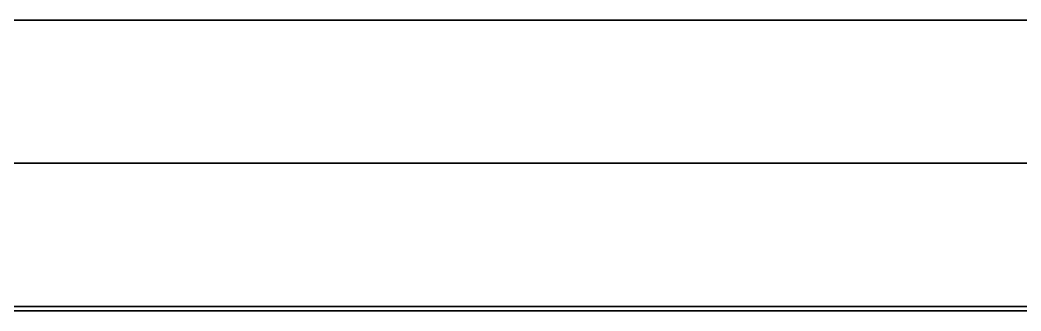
# Model space of a CAD drawing. Header units: inches. Extents: x 0 to 240, y -6 to 240.
# Drawn here: x 62.41 to 69.39, y -6.28 to -4.25 of the extents above; entities that cross this region are included whole.
import ezdxf

# ---------------------------------------------------------------- set-up
doc = ezdxf.new("R2010")
doc.units = ezdxf.units.IN
doc.header["$MEASUREMENT"] = 0
doc.layers.add('MODEL$frame-a', color=252, linetype='Continuous', true_color=0x696969)
doc.layers.add('MODEL$perf-pan', color=7, linetype='Continuous', true_color=0x646464)

msp = doc.modelspace()

# ---------------------------------------------------------------- linework, layer by layer
at = {"layer": 'MODEL$frame-a'}
for points in [[(0, -4.25, 288), (80, -4.25, 288)], [(80, -4.25, 144), (0, -4.25, 144)], [(0, -4.25, 576), (80, -4.25, 576)], [(80, -4.25, 432), (0, -4.25, 432)], [(0, -4.25, 432), (80, -4.25, 432)], [(80, -4.25, 288), (0, -4.25, 288)], [(2, -4.25, 146), (78, -4.25, 146)], [(78, -4.25, 286), (2, -4.25, 286)], [(2, -4.25, 434), (78, -4.25, 434)], [(78, -4.25, 574), (2, -4.25, 574)], [(2, -4.25, 290), (78, -4.25, 290)], [(78, -4.25, 430), (2, -4.25, 430)], [(0, -5.25, 288), (80, -5.25, 288)], [(80, -5.25, 144), (0, -5.25, 144)], [(0, -5.25, 576), (80, -5.25, 576)], [(80, -5.25, 432), (0, -5.25, 432)], [(0, -5.25, 432), (80, -5.25, 432)], [(80, -5.25, 288), (0, -5.25, 288)], [(2, -5.25, 146), (78, -5.25, 146)], [(78, -5.25, 286), (2, -5.25, 286)], [(2, -5.25, 434), (78, -5.25, 434)], [(78, -5.25, 574), (2, -5.25, 574)], [(2, -5.25, 290), (78, -5.25, 290)], [(78, -5.25, 430), (2, -5.25, 430)], [(0, -6.25, 288), (80, -6.25, 288)], [(80, -6.25, 144), (0, -6.25, 144)], [(0, -6.25, 576), (80, -6.25, 576)], [(80, -6.25, 432), (0, -6.25, 432)], [(0, -6.25, 432), (80, -6.25, 432)], [(80, -6.25, 288), (0, -6.25, 288)], [(2, -6.25, 146), (78, -6.25, 146)], [(78, -6.25, 286), (2, -6.25, 286)], [(2, -6.25, 434), (78, -6.25, 434)], [(78, -6.25, 574), (2, -6.25, 574)], [(2, -6.25, 290), (78, -6.25, 290)], [(78, -6.25, 430), (2, -6.25, 430)]]:
    msp.add_open_spline(points, degree=1, dxfattribs=at)
at = {"layer": 'MODEL$perf-pan'}
for p, q in [((0.5, -6.2812, 144.5), (79.5, -6.2812, 144.5)), ((79.5, -6.2812, 287.5), (0.5, -6.2812, 287.5)), ((0.5, -6.2812, 432.5), (79.5, -6.2812, 432.5)), ((79.5, -6.2812, 575.5), (0.5, -6.2812, 575.5)), ((0.5, -6.2812, 288.5), (79.5, -6.2812, 288.5)), ((79.5, -6.2812, 431.5), (0.5, -6.2812, 431.5)), ((62.0612, -6.2812, 360), (66.5178, -6.2812, 360)), ((62.079, -6.2812, 216), (66.447, -6.2812, 216)), ((62.1915, -6.2812, 504), (66.2072, -6.2812, 504)), ((68.9078, -6.2812, 360), (73.5251, -6.2812, 360)), ((68.9786, -6.2812, 216), (73.3956, -6.2812, 216)), ((69.2185, -6.2812, 504), (73.0351, -6.2812, 504))]:
    msp.add_line(p, q, dxfattribs=at)
for points in [[(62.5539, -6.2812, 181.0215), (60.7846, -6.2812, 182.043)], [(62.7148, -6.2812, 169.1144), (60.7846, -6.2812, 170.2288)], [(62.8764, -6.2812, 157.2077), (60.7846, -6.2812, 158.4154)], [(60.7846, -6.2812, 177.957), (62.5539, -6.2812, 178.9785)], [(60.7846, -6.2812, 165.7712), (62.7148, -6.2812, 166.8856)], [(60.7846, -6.2812, 153.5846), (62.8764, -6.2812, 154.7923)], [(62.49, -6.2812, 444.9846), (60.7846, -6.2812, 445.9692)], [(60.7846, -6.2812, 442.0308), (62.49, -6.2812, 443.0154)], [(62.654, -6.2812, 421.0793), (60.7846, -6.2812, 422.1586)], [(62.7003, -6.2812, 409.106), (60.7846, -6.2812, 410.212)], [(62.5345, -6.2812, 397.0103), (60.7846, -6.2812, 398.0206)], [(60.7846, -6.2812, 417.8414), (62.654, -6.2812, 418.9207)], [(60.7846, -6.2812, 405.788), (62.7003, -6.2812, 406.894)], [(60.7846, -6.2812, 393.9794), (62.5345, -6.2812, 394.9897)], [(62.0842, -6.2812, 148.7503), (64.2487, -6.2812, 147.5007)], [(64.2487, -6.2812, 152.4993), (62.0842, -6.2812, 151.2497)], [(62.2469, -6.2812, 160.8442), (64.2487, -6.2812, 159.6885)], [(64.2487, -6.2812, 164.3115), (62.2469, -6.2812, 163.1558)], [(62.2957, -6.2812, 412.8725), (64.2487, -6.2812, 411.7449)], [(64.2487, -6.2812, 416.2551), (62.2957, -6.2812, 415.1275)], [(62.409, -6.2812, 172.9379), (64.2487, -6.2812, 171.8757)], [(62.409, -6.2812, 175.0621), (62.409, -6.2812, 172.9379)], [(64.2487, -6.2812, 176.1243), (62.409, -6.2812, 175.0621)], [(62.4193, -6.2812, 436.9438), (64.2487, -6.2812, 435.8876)], [(62.4193, -6.2812, 439.0562), (62.4193, -6.2812, 436.9438)], [(64.2487, -6.2812, 440.1124), (62.4193, -6.2812, 439.0562)], [(62.4521, -6.2812, 400.9627), (64.2487, -6.2812, 399.9254)], [(62.4521, -6.2812, 403.0373), (62.4521, -6.2812, 400.9627)], [(64.2487, -6.2812, 404.0746), (62.4521, -6.2812, 403.0373)], [(62.49, -6.2812, 443.0154), (62.49, -6.2812, 444.9846)], [(62.4955, -6.2812, 424.9878), (64.2487, -6.2812, 423.9756)], [(62.4955, -6.2812, 427.0122), (62.4955, -6.2812, 424.9878)], [(64.2487, -6.2812, 428.0244), (62.4955, -6.2812, 427.0122)], [(62.5345, -6.2812, 394.9897), (62.5345, -6.2812, 397.0103)], [(62.5539, -6.2812, 178.9785), (62.5539, -6.2812, 181.0215)], [(62.5706, -6.2812, 185.0311), (64.2487, -6.2812, 184.0623)], [(62.5706, -6.2812, 186.9689), (62.5706, -6.2812, 185.0311)], [(64.2487, -6.2812, 187.9377), (62.5706, -6.2812, 186.9689)], [(62.6175, -6.2812, 389.0582), (64.2487, -6.2812, 388.1164)], [(62.6175, -6.2812, 390.9418), (62.6175, -6.2812, 389.0582)], [(64.2487, -6.2812, 391.8836), (62.6175, -6.2812, 390.9418)], [(62.654, -6.2812, 418.9207), (62.654, -6.2812, 421.0793)], [(62.6596, -6.2812, 497.0825), (64.2487, -6.2812, 496.1651)], [(62.6596, -6.2812, 498.9175), (62.6596, -6.2812, 497.0825)], [(64.2487, -6.2812, 499.8349), (62.6596, -6.2812, 498.9175)], [(62.7003, -6.2812, 406.894), (62.7003, -6.2812, 409.106)], [(62.7148, -6.2812, 166.8856), (62.7148, -6.2812, 169.1144)], [(62.7215, -6.2812, 449.1183), (64.2487, -6.2812, 448.2365)], [(62.7215, -6.2812, 450.8817), (62.7215, -6.2812, 449.1183)], [(64.2487, -6.2812, 451.7635), (62.7215, -6.2812, 450.8817)], [(62.7313, -6.2812, 197.1239), (64.2487, -6.2812, 196.2478)], [(62.7313, -6.2812, 198.8761), (62.7313, -6.2812, 197.1239)], [(64.2487, -6.2812, 199.7522), (62.7313, -6.2812, 198.8761)], [(62.7622, -6.2812, 545.1417), (64.2487, -6.2812, 544.2835)], [(62.7622, -6.2812, 546.8583), (62.7622, -6.2812, 545.1417)], [(64.2487, -6.2812, 547.7165), (62.7622, -6.2812, 546.8583)], [(62.7737, -6.2812, 557.1484), (64.2487, -6.2812, 556.2968)], [(62.7737, -6.2812, 558.8516), (62.7737, -6.2812, 557.1484)], [(64.2487, -6.2812, 559.7032), (62.7737, -6.2812, 558.8516)], [(62.7792, -6.2812, 377.1516), (64.2487, -6.2812, 376.3031)], [(62.7792, -6.2812, 378.8484), (62.7792, -6.2812, 377.1516)], [(64.2487, -6.2812, 379.6969), (62.7792, -6.2812, 378.8484)], [(62.819, -6.2812, 485.1745), (64.2487, -6.2812, 484.3491)], [(62.819, -6.2812, 486.8255), (62.819, -6.2812, 485.1745)], [(64.2487, -6.2812, 487.6509), (62.819, -6.2812, 486.8255)], [(62.8318, -6.2812, 293.1819), (64.2487, -6.2812, 292.3638)], [(62.8318, -6.2812, 294.8181), (62.8318, -6.2812, 293.1819)], [(64.2487, -6.2812, 295.6362), (62.8318, -6.2812, 294.8181)], [(62.8764, -6.2812, 154.7923), (62.8764, -6.2812, 157.2077)], [(62.8836, -6.2812, 281.2119), (64.2487, -6.2812, 280.4237)], [(62.8836, -6.2812, 282.7881), (62.8836, -6.2812, 281.2119)], [(64.2487, -6.2812, 283.5763), (62.8836, -6.2812, 282.7881)], [(62.8853, -6.2812, 305.2129), (64.2487, -6.2812, 304.4257)], [(62.8853, -6.2812, 306.7871), (62.8853, -6.2812, 305.2129)], [(64.2487, -6.2812, 307.5743), (62.8853, -6.2812, 306.7871)], [(62.8907, -6.2812, 209.2159), (64.2487, -6.2812, 208.4319)], [(62.8907, -6.2812, 210.7841), (62.8907, -6.2812, 209.2159)], [(64.2487, -6.2812, 211.5681), (62.8907, -6.2812, 210.7841)], [(62.8909, -6.2812, 269.216), (64.2487, -6.2812, 268.4321)], [(62.8909, -6.2812, 270.784), (62.8909, -6.2812, 269.216)], [(64.2487, -6.2812, 271.5679), (62.8909, -6.2812, 270.784)], [(62.9253, -6.2812, 509.2359), (64.2487, -6.2812, 508.4718)], [(62.9253, -6.2812, 510.7641), (62.9253, -6.2812, 509.2359)], [(64.2487, -6.2812, 511.5282), (62.9253, -6.2812, 510.7641)], [(62.9365, -6.2812, 365.2424), (64.2487, -6.2812, 364.4848)], [(62.9365, -6.2812, 366.7576), (62.9365, -6.2812, 365.2424)], [(64.2487, -6.2812, 367.5152), (62.9365, -6.2812, 366.7576)], [(62.9521, -6.2812, 257.2514), (64.2487, -6.2812, 256.5028)], [(62.9521, -6.2812, 258.7486), (62.9521, -6.2812, 257.2514)], [(64.2487, -6.2812, 259.4972), (62.9521, -6.2812, 258.7486)], [(62.9672, -6.2812, 317.2601), (64.2487, -6.2812, 316.5202)], [(62.9672, -6.2812, 318.7399), (62.9672, -6.2812, 317.2601)], [(64.2487, -6.2812, 319.4798), (62.9672, -6.2812, 318.7399)], [(62.993, -6.2812, 533.275), (64.2487, -6.2812, 532.55)], [(62.993, -6.2812, 534.725), (62.993, -6.2812, 533.275)], [(64.2487, -6.2812, 535.45), (62.993, -6.2812, 534.725)], [(62.9943, -6.2812, 569.2758), (64.2487, -6.2812, 568.5515)], [(62.9943, -6.2812, 570.7242), (62.9943, -6.2812, 569.2758)], [(64.2487, -6.2812, 571.4485), (62.9943, -6.2812, 570.7242)], [(63.0223, -6.2812, 461.2919), (64.2487, -6.2812, 460.5838)], [(63.0223, -6.2812, 462.7081), (63.0223, -6.2812, 461.2919)], [(64.2487, -6.2812, 463.4162), (63.0223, -6.2812, 462.7081)], [(63.0481, -6.2812, 221.3068), (64.2487, -6.2812, 220.6136)], [(63.0481, -6.2812, 222.6932), (63.0481, -6.2812, 221.3068)], [(64.2487, -6.2812, 223.3864), (63.0481, -6.2812, 222.6932)], [(63.0768, -6.2812, 329.3234), (64.2487, -6.2812, 328.6467)], [(63.0768, -6.2812, 330.6766), (63.0768, -6.2812, 329.3234)], [(64.2487, -6.2812, 331.3533), (63.0768, -6.2812, 330.6766)], [(63.0772, -6.2812, 245.3236), (64.2487, -6.2812, 244.6472)], [(63.0772, -6.2812, 246.6764), (63.0772, -6.2812, 245.3236)], [(64.2487, -6.2812, 247.3528), (63.0772, -6.2812, 246.6764)], [(63.0883, -6.2812, 353.33), (64.2487, -6.2812, 352.6601)], [(63.0883, -6.2812, 354.67), (63.0883, -6.2812, 353.33)], [(64.2487, -6.2812, 355.3399), (63.0883, -6.2812, 354.67)], [(63.1158, -6.2812, 473.3459), (64.2487, -6.2812, 472.6918)], [(63.1158, -6.2812, 474.6541), (63.1158, -6.2812, 473.3459)], [(64.2487, -6.2812, 475.3082), (63.1158, -6.2812, 474.6541)], [(63.1886, -6.2812, 521.3879), (64.2487, -6.2812, 520.7758)], [(63.1886, -6.2812, 522.6121), (63.1886, -6.2812, 521.3879)], [(64.2487, -6.2812, 523.2242), (63.1886, -6.2812, 522.6121)], [(63.202, -6.2812, 233.3957), (64.2487, -6.2812, 232.7914)], [(63.202, -6.2812, 234.6043), (63.202, -6.2812, 233.3957)], [(64.2487, -6.2812, 235.2086), (63.202, -6.2812, 234.6043)], [(63.2069, -6.2812, 341.3985), (64.2487, -6.2812, 340.797)], [(63.2069, -6.2812, 342.6015), (63.2069, -6.2812, 341.3985)], [(64.2487, -6.2812, 343.203), (63.2069, -6.2812, 342.6015)], [(65.6138, -6.2812, 282.7881), (64.2487, -6.2812, 283.5763)], [(65.6066, -6.2812, 270.784), (64.2487, -6.2812, 271.5679)], [(65.5453, -6.2812, 258.7486), (64.2487, -6.2812, 259.4972)], [(65.4203, -6.2812, 246.6764), (64.2487, -6.2812, 247.3528)], [(65.2954, -6.2812, 234.6043), (64.2487, -6.2812, 235.2086)], [(65.4493, -6.2812, 222.6932), (64.2487, -6.2812, 223.3864)], [(65.6068, -6.2812, 210.7841), (64.2487, -6.2812, 211.5681)], [(65.7662, -6.2812, 198.8761), (64.2487, -6.2812, 199.7522)], [(65.9268, -6.2812, 186.9689), (64.2487, -6.2812, 187.9377)], [(66.0884, -6.2812, 175.0621), (64.2487, -6.2812, 176.1243)], [(66.2506, -6.2812, 163.1558), (64.2487, -6.2812, 164.3115)], [(66.4132, -6.2812, 151.2497), (64.2487, -6.2812, 152.4993)], [(64.2487, -6.2812, 280.4237), (65.6138, -6.2812, 281.2119)], [(64.2487, -6.2812, 268.4321), (65.6066, -6.2812, 269.216)], [(64.2487, -6.2812, 256.5028), (65.5453, -6.2812, 257.2514)], [(64.2487, -6.2812, 244.6472), (65.4203, -6.2812, 245.3236)], [(64.2487, -6.2812, 232.7914), (65.2954, -6.2812, 233.3957)], [(64.2487, -6.2812, 220.6136), (65.4493, -6.2812, 221.3068)], [(64.2487, -6.2812, 208.4319), (65.6068, -6.2812, 209.2159)], [(64.2487, -6.2812, 196.2478), (65.7662, -6.2812, 197.1239)], [(64.2487, -6.2812, 184.0623), (65.9268, -6.2812, 185.0311)], [(64.2487, -6.2812, 171.8757), (66.0884, -6.2812, 172.9379)], [(64.2487, -6.2812, 159.6885), (66.2506, -6.2812, 160.8442)], [(64.2487, -6.2812, 147.5007), (66.4132, -6.2812, 148.7503)], [(65.5031, -6.2812, 570.7242), (64.2487, -6.2812, 571.4485)], [(65.7237, -6.2812, 558.8516), (64.2487, -6.2812, 559.7032)], [(65.7353, -6.2812, 546.8583), (64.2487, -6.2812, 547.7165)], [(65.5044, -6.2812, 534.725), (64.2487, -6.2812, 535.45)], [(65.3089, -6.2812, 522.6121), (64.2487, -6.2812, 523.2242)], [(65.5722, -6.2812, 510.7641), (64.2487, -6.2812, 511.5282)], [(65.8378, -6.2812, 498.9175), (64.2487, -6.2812, 499.8349)], [(65.6785, -6.2812, 486.8255), (64.2487, -6.2812, 487.6509)], [(65.3817, -6.2812, 474.6541), (64.2487, -6.2812, 475.3082)], [(65.4752, -6.2812, 462.7081), (64.2487, -6.2812, 463.4162)], [(65.7759, -6.2812, 450.8817), (64.2487, -6.2812, 451.7635)], [(66.0781, -6.2812, 439.0562), (64.2487, -6.2812, 440.1124)], [(64.2487, -6.2812, 568.5515), (65.5031, -6.2812, 569.2758)], [(64.2487, -6.2812, 556.2968), (65.7237, -6.2812, 557.1484)], [(64.2487, -6.2812, 544.2835), (65.7353, -6.2812, 545.1417)], [(64.2487, -6.2812, 532.55), (65.5044, -6.2812, 533.275)], [(64.2487, -6.2812, 520.7758), (65.3089, -6.2812, 521.3879)], [(64.2487, -6.2812, 508.4718), (65.5722, -6.2812, 509.2359)], [(64.2487, -6.2812, 496.1651), (65.8378, -6.2812, 497.0825)], [(64.2487, -6.2812, 484.3491), (65.6785, -6.2812, 485.1745)], [(64.2487, -6.2812, 472.6918), (65.3817, -6.2812, 473.3459)], [(64.2487, -6.2812, 460.5838), (65.4752, -6.2812, 461.2919)], [(64.2487, -6.2812, 448.2365), (65.7759, -6.2812, 449.1183)], [(64.2487, -6.2812, 435.8876), (66.0781, -6.2812, 436.9438)], [(66.0019, -6.2812, 427.0122), (64.2487, -6.2812, 428.0244)], [(66.2017, -6.2812, 415.1275), (64.2487, -6.2812, 416.2551)], [(66.0454, -6.2812, 403.0373), (64.2487, -6.2812, 404.0746)], [(65.8799, -6.2812, 390.9418), (64.2487, -6.2812, 391.8836)], [(65.7182, -6.2812, 378.8484), (64.2487, -6.2812, 379.6969)], [(65.5609, -6.2812, 366.7576), (64.2487, -6.2812, 367.5152)], [(65.4091, -6.2812, 354.67), (64.2487, -6.2812, 355.3399)], [(65.2905, -6.2812, 342.6015), (64.2487, -6.2812, 343.203)], [(65.4207, -6.2812, 330.6766), (64.2487, -6.2812, 331.3533)], [(65.5302, -6.2812, 318.7399), (64.2487, -6.2812, 319.4798)], [(65.6121, -6.2812, 306.7871), (64.2487, -6.2812, 307.5743)], [(65.6657, -6.2812, 294.8181), (64.2487, -6.2812, 295.6362)], [(64.2487, -6.2812, 423.9756), (66.0019, -6.2812, 424.9878)], [(64.2487, -6.2812, 411.7449), (66.2017, -6.2812, 412.8725)], [(64.2487, -6.2812, 399.9254), (66.0454, -6.2812, 400.9627)], [(64.2487, -6.2812, 388.1164), (65.8799, -6.2812, 389.0582)], [(64.2487, -6.2812, 376.3031), (65.7182, -6.2812, 377.1516)], [(64.2487, -6.2812, 364.4848), (65.5609, -6.2812, 365.2424)], [(64.2487, -6.2812, 352.6601), (65.4091, -6.2812, 353.33)], [(64.2487, -6.2812, 340.797), (65.2905, -6.2812, 341.3985)], [(64.2487, -6.2812, 328.6467), (65.4207, -6.2812, 329.3234)], [(64.2487, -6.2812, 316.5202), (65.5302, -6.2812, 317.2601)], [(64.2487, -6.2812, 304.4257), (65.6121, -6.2812, 305.2129)], [(64.2487, -6.2812, 292.3638), (65.6657, -6.2812, 293.1819)], [(65.2905, -6.2812, 341.3985), (65.2905, -6.2812, 342.6015)], [(65.2954, -6.2812, 233.3957), (65.2954, -6.2812, 234.6043)], [(65.3089, -6.2812, 521.3879), (65.3089, -6.2812, 522.6121)], [(65.3817, -6.2812, 473.3459), (65.3817, -6.2812, 474.6541)], [(65.4091, -6.2812, 353.33), (65.4091, -6.2812, 354.67)], [(65.4203, -6.2812, 245.3236), (65.4203, -6.2812, 246.6764)], [(65.4207, -6.2812, 329.3234), (65.4207, -6.2812, 330.6766)], [(65.4493, -6.2812, 221.3068), (65.4493, -6.2812, 222.6932)], [(65.4752, -6.2812, 461.2919), (65.4752, -6.2812, 462.7081)], [(65.5031, -6.2812, 569.2758), (65.5031, -6.2812, 570.7242)], [(65.5044, -6.2812, 533.275), (65.5044, -6.2812, 534.725)], [(65.5302, -6.2812, 317.2601), (65.5302, -6.2812, 318.7399)], [(65.5453, -6.2812, 257.2514), (65.5453, -6.2812, 258.7486)], [(65.5609, -6.2812, 365.2424), (65.5609, -6.2812, 366.7576)], [(65.5722, -6.2812, 509.2359), (65.5722, -6.2812, 510.7641)], [(65.6066, -6.2812, 269.216), (65.6066, -6.2812, 270.784)], [(65.6068, -6.2812, 209.2159), (65.6068, -6.2812, 210.7841)], [(65.6121, -6.2812, 305.2129), (65.6121, -6.2812, 306.7871)], [(65.6138, -6.2812, 281.2119), (65.6138, -6.2812, 282.7881)], [(65.6373, -6.2812, 154.8017), (67.7128, -6.2812, 153.6034)], [(65.6373, -6.2812, 157.1983), (65.6373, -6.2812, 154.8017)], [(67.7128, -6.2812, 158.3966), (65.6373, -6.2812, 157.1983)], [(65.6657, -6.2812, 293.1819), (65.6657, -6.2812, 294.8181)], [(65.6785, -6.2812, 485.1745), (65.6785, -6.2812, 486.8255)], [(65.7182, -6.2812, 377.1516), (65.7182, -6.2812, 378.8484)], [(65.7237, -6.2812, 557.1484), (65.7237, -6.2812, 558.8516)], [(65.7353, -6.2812, 545.1417), (65.7353, -6.2812, 546.8583)], [(65.7662, -6.2812, 197.1239), (65.7662, -6.2812, 198.8761)], [(65.7759, -6.2812, 449.1183), (65.7759, -6.2812, 450.8817)], [(65.8004, -6.2812, 166.8959), (67.7128, -6.2812, 165.7917)], [(65.8004, -6.2812, 169.1041), (65.8004, -6.2812, 166.8959)], [(67.7128, -6.2812, 170.2083), (65.8004, -6.2812, 169.1041)], [(65.8378, -6.2812, 497.0825), (65.8378, -6.2812, 498.9175)], [(65.8669, -6.2812, 406.9342), (67.7128, -6.2812, 405.8685)], [(65.8669, -6.2812, 409.0658), (65.8669, -6.2812, 406.9342)], [(67.7128, -6.2812, 410.1315), (65.8669, -6.2812, 409.0658)], [(65.8756, -6.2812, 418.9393), (67.7128, -6.2812, 417.8785)], [(65.8756, -6.2812, 421.0607), (65.8756, -6.2812, 418.9393)], [(67.7128, -6.2812, 422.1215), (65.8756, -6.2812, 421.0607)], [(65.8799, -6.2812, 389.0582), (65.8799, -6.2812, 390.9418)], [(65.9268, -6.2812, 185.0311), (65.9268, -6.2812, 186.9689)], [(65.9631, -6.2812, 178.9898), (67.7128, -6.2812, 177.9796)], [(65.9631, -6.2812, 181.0102), (65.9631, -6.2812, 178.9898)], [(67.7128, -6.2812, 182.0204), (65.9631, -6.2812, 181.0102)], [(66.0019, -6.2812, 424.9878), (66.0019, -6.2812, 427.0122)], [(66.0352, -6.2812, 395.0314), (67.7128, -6.2812, 394.0628)], [(66.0352, -6.2812, 396.9686), (66.0352, -6.2812, 395.0314)], [(67.7128, -6.2812, 397.9372), (66.0352, -6.2812, 396.9686)], [(66.0454, -6.2812, 400.9627), (66.0454, -6.2812, 403.0373)], [(66.0607, -6.2812, 443.0462), (67.7128, -6.2812, 442.0923)], [(66.0607, -6.2812, 444.9538), (66.0607, -6.2812, 443.0462)], [(67.7128, -6.2812, 445.9077), (66.0607, -6.2812, 444.9538)], [(66.0781, -6.2812, 436.9438), (66.0781, -6.2812, 439.0562)], [(66.0884, -6.2812, 172.9379), (66.0884, -6.2812, 175.0621)], [(66.1031, -6.2812, 491.0706), (67.7128, -6.2812, 490.1413)], [(66.1031, -6.2812, 492.9294), (66.1031, -6.2812, 491.0706)], [(67.7128, -6.2812, 493.8587), (66.1031, -6.2812, 492.9294)], [(66.1253, -6.2812, 191.0834), (67.7128, -6.2812, 190.1669)], [(66.1253, -6.2812, 192.9166), (66.1253, -6.2812, 191.0834)], [(67.7128, -6.2812, 193.8331), (66.1253, -6.2812, 192.9166)], [(66.2002, -6.2812, 383.1267), (67.7128, -6.2812, 382.2533)], [(66.2002, -6.2812, 384.8733), (66.2002, -6.2812, 383.1267)], [(67.7128, -6.2812, 385.7467), (66.2002, -6.2812, 384.8733)], [(66.2017, -6.2812, 412.8725), (66.2017, -6.2812, 415.1275)], [(66.2072, -6.2812, 503.1307), (67.7128, -6.2812, 502.2614)], [(66.2072, -6.2812, 504.8693), (66.2072, -6.2812, 503.1307)], [(67.7128, -6.2812, 505.7386), (66.2072, -6.2812, 504.8693)], [(66.2506, -6.2812, 160.8442), (66.2506, -6.2812, 163.1558)], [(66.2616, -6.2812, 299.1621), (67.7128, -6.2812, 298.3242)], [(66.2616, -6.2812, 300.8379), (66.2616, -6.2812, 299.1621)], [(67.7128, -6.2812, 301.6758), (66.2616, -6.2812, 300.8379)], [(66.2712, -6.2812, 551.1677), (67.7128, -6.2812, 550.3354)], [(66.2712, -6.2812, 552.8323), (66.2712, -6.2812, 551.1677)], [(67.7128, -6.2812, 553.6646), (66.2712, -6.2812, 552.8323)], [(66.2867, -6.2812, 203.1767), (67.7128, -6.2812, 202.3533)], [(66.2867, -6.2812, 204.8233), (66.2867, -6.2812, 203.1767)], [(67.7128, -6.2812, 205.6467), (66.2867, -6.2812, 204.8233)], [(66.2994, -6.2812, 275.1839), (67.7128, -6.2812, 274.3679)], [(66.2994, -6.2812, 276.8161), (66.2994, -6.2812, 275.1839)], [(67.7128, -6.2812, 277.6321), (66.2994, -6.2812, 276.8161)], [(66.3319, -6.2812, 311.2027), (67.7128, -6.2812, 310.4055)], [(66.3319, -6.2812, 312.7973), (66.3319, -6.2812, 311.2027)], [(67.7128, -6.2812, 313.5945), (66.3319, -6.2812, 312.7973)], [(66.332, -6.2812, 263.2028), (67.7128, -6.2812, 262.4056)], [(66.332, -6.2812, 264.7972), (66.332, -6.2812, 263.2028)], [(67.7128, -6.2812, 265.5944), (66.332, -6.2812, 264.7972)], [(66.3613, -6.2812, 371.2197), (67.7128, -6.2812, 370.4394)], [(66.3613, -6.2812, 372.7803), (66.3613, -6.2812, 371.2197)], [(67.7128, -6.2812, 373.5606), (66.3613, -6.2812, 372.7803)], [(66.3635, -6.2812, 455.221), (67.7128, -6.2812, 454.4419)], [(66.3635, -6.2812, 456.779), (66.3635, -6.2812, 455.221)], [(67.7128, -6.2812, 457.5581), (66.3635, -6.2812, 456.779)], [(66.3995, -6.2812, 539.2417), (67.7128, -6.2812, 538.4835)], [(66.3995, -6.2812, 540.7583), (66.3995, -6.2812, 539.2417)], [(67.7128, -6.2812, 541.5165), (66.3995, -6.2812, 540.7583)], [(66.4007, -6.2812, 479.2424), (67.7128, -6.2812, 478.4849)], [(66.4007, -6.2812, 480.7576), (66.4007, -6.2812, 479.2424)], [(67.7128, -6.2812, 481.5151), (66.4007, -6.2812, 480.7576)], [(66.4033, -6.2812, 563.244), (67.7128, -6.2812, 562.4879)], [(66.4033, -6.2812, 564.756), (66.4033, -6.2812, 563.244)], [(67.7128, -6.2812, 565.5121), (66.4033, -6.2812, 564.756)], [(66.4132, -6.2812, 148.7503), (66.4132, -6.2812, 151.2497)], [(66.4326, -6.2812, 323.2609), (67.7128, -6.2812, 322.5218)], [(66.4326, -6.2812, 324.7391), (66.4326, -6.2812, 323.2609)], [(67.7128, -6.2812, 325.4782), (66.4326, -6.2812, 324.7391)], [(66.446, -6.2812, 251.2686), (67.7128, -6.2812, 250.5372)], [(66.446, -6.2812, 252.7314), (66.446, -6.2812, 251.2686)], [(67.7128, -6.2812, 253.4628), (66.446, -6.2812, 252.7314)], [(66.447, -6.2812, 215.2692), (67.7128, -6.2812, 214.5384)], [(66.447, -6.2812, 216.7308), (66.447, -6.2812, 215.2692)], [(67.7128, -6.2812, 217.4616), (66.447, -6.2812, 216.7308)], [(66.4708, -6.2812, 515.2829), (67.7128, -6.2812, 514.5658)], [(66.4708, -6.2812, 516.7171), (66.4708, -6.2812, 515.2829)], [(67.7128, -6.2812, 517.4342), (66.4708, -6.2812, 516.7171)], [(66.5178, -6.2812, 359.3101), (67.7128, -6.2812, 358.6201)], [(66.5178, -6.2812, 360.6899), (66.5178, -6.2812, 359.3101)], [(67.7128, -6.2812, 361.3799), (66.5178, -6.2812, 360.6899)], [(66.5578, -6.2812, 335.3331), (67.7128, -6.2812, 334.6663)], [(66.5578, -6.2812, 336.6669), (66.5578, -6.2812, 335.3331)], [(67.7128, -6.2812, 337.3337), (66.5578, -6.2812, 336.6669)], [(66.5933, -6.2812, 239.3536), (67.7128, -6.2812, 238.7072)], [(66.5933, -6.2812, 240.6464), (66.5933, -6.2812, 239.3536)], [(67.7128, -6.2812, 241.2928), (66.5933, -6.2812, 240.6464)], [(66.6056, -6.2812, 227.3607), (67.7128, -6.2812, 226.7214)], [(66.6056, -6.2812, 228.6393), (66.6056, -6.2812, 227.3607)], [(67.7128, -6.2812, 229.2786), (66.6056, -6.2812, 228.6393)], [(66.6378, -6.2812, 527.3793), (67.7128, -6.2812, 526.7587)], [(66.6378, -6.2812, 528.6207), (66.6378, -6.2812, 527.3793)], [(67.7128, -6.2812, 529.2413), (66.6378, -6.2812, 528.6207)], [(66.6649, -6.2812, 467.395), (67.7128, -6.2812, 466.7899)], [(66.6649, -6.2812, 468.605), (66.6649, -6.2812, 467.395)], [(67.7128, -6.2812, 469.2101), (66.6649, -6.2812, 468.605)], [(66.6682, -6.2812, 347.3969), (67.7128, -6.2812, 346.7938)], [(66.6682, -6.2812, 348.6031), (66.6682, -6.2812, 347.3969)], [(67.7128, -6.2812, 349.2062), (66.6682, -6.2812, 348.6031)], [(69.1263, -6.2812, 276.8161), (67.7128, -6.2812, 277.6321)], [(69.0936, -6.2812, 264.7972), (67.7128, -6.2812, 265.5944)], [(68.9796, -6.2812, 252.7314), (67.7128, -6.2812, 253.4628)], [(68.8324, -6.2812, 240.6464), (67.7128, -6.2812, 241.2928)], [(68.8201, -6.2812, 228.6393), (67.7128, -6.2812, 229.2786)], [(68.9786, -6.2812, 216.7308), (67.7128, -6.2812, 217.4616)], [(69.1389, -6.2812, 204.8233), (67.7128, -6.2812, 205.6467)], [(69.3003, -6.2812, 192.9166), (67.7128, -6.2812, 193.8331)], [(69.4625, -6.2812, 181.0102), (67.7128, -6.2812, 182.0204)], [(69.6252, -6.2812, 169.1041), (67.7128, -6.2812, 170.2083)], [(69.7883, -6.2812, 157.1983), (67.7128, -6.2812, 158.3966)], [(67.7128, -6.2812, 274.3679), (69.1263, -6.2812, 275.1839)], [(67.7128, -6.2812, 262.4056), (69.0936, -6.2812, 263.2028)], [(67.7128, -6.2812, 250.5372), (68.9796, -6.2812, 251.2686)], [(67.7128, -6.2812, 238.7072), (68.8324, -6.2812, 239.3536)], [(67.7128, -6.2812, 226.7214), (68.8201, -6.2812, 227.3607)], [(67.7128, -6.2812, 214.5384), (68.9786, -6.2812, 215.2692)], [(67.7128, -6.2812, 202.3533), (69.1389, -6.2812, 203.1767)], [(67.7128, -6.2812, 190.1669), (69.3003, -6.2812, 191.0834)], [(67.7128, -6.2812, 177.9796), (69.4625, -6.2812, 178.9898)], [(67.7128, -6.2812, 165.7917), (69.6252, -6.2812, 166.8959)], [(67.7128, -6.2812, 153.6034), (69.7883, -6.2812, 154.8017)], [(69.0223, -6.2812, 564.756), (67.7128, -6.2812, 565.5121)], [(69.1544, -6.2812, 552.8323), (67.7128, -6.2812, 553.6646)], [(69.0262, -6.2812, 540.7583), (67.7128, -6.2812, 541.5165)], [(68.7878, -6.2812, 528.6207), (67.7128, -6.2812, 529.2413)], [(68.9549, -6.2812, 516.7171), (67.7128, -6.2812, 517.4342)], [(69.2185, -6.2812, 504.8693), (67.7128, -6.2812, 505.7386)], [(69.3225, -6.2812, 492.9294), (67.7128, -6.2812, 493.8587)], [(69.0249, -6.2812, 480.7576), (67.7128, -6.2812, 481.5151)], [(68.7608, -6.2812, 468.605), (67.7128, -6.2812, 469.2101)], [(69.0622, -6.2812, 456.779), (67.7128, -6.2812, 457.5581)], [(69.3649, -6.2812, 444.9538), (67.7128, -6.2812, 445.9077)], [(67.7128, -6.2812, 562.4879), (69.0223, -6.2812, 563.244)], [(67.7128, -6.2812, 550.3354), (69.1544, -6.2812, 551.1677)], [(67.7128, -6.2812, 538.4835), (69.0262, -6.2812, 539.2417)], [(67.7128, -6.2812, 526.7587), (68.7878, -6.2812, 527.3793)], [(67.7128, -6.2812, 514.5658), (68.9549, -6.2812, 515.2829)], [(67.7128, -6.2812, 502.2614), (69.2185, -6.2812, 503.1307)], [(67.7128, -6.2812, 490.1413), (69.3225, -6.2812, 491.0706)], [(67.7128, -6.2812, 478.4849), (69.0249, -6.2812, 479.2424)], [(67.7128, -6.2812, 466.7899), (68.7608, -6.2812, 467.395)], [(67.7128, -6.2812, 454.4419), (69.0622, -6.2812, 455.221)], [(67.7128, -6.2812, 442.0923), (69.3649, -6.2812, 443.0462)], [(69.55, -6.2812, 421.0607), (67.7128, -6.2812, 422.1215)], [(69.5588, -6.2812, 409.0658), (67.7128, -6.2812, 410.1315)], [(69.3905, -6.2812, 396.9686), (67.7128, -6.2812, 397.9372)], [(69.2255, -6.2812, 384.8733), (67.7128, -6.2812, 385.7467)], [(69.0644, -6.2812, 372.7803), (67.7128, -6.2812, 373.5606)], [(68.9078, -6.2812, 360.6899), (67.7128, -6.2812, 361.3799)], [(68.7574, -6.2812, 348.6031), (67.7128, -6.2812, 349.2062)], [(68.8679, -6.2812, 336.6669), (67.7128, -6.2812, 337.3337)], [(68.993, -6.2812, 324.7391), (67.7128, -6.2812, 325.4782)], [(69.0937, -6.2812, 312.7973), (67.7128, -6.2812, 313.5945)], [(69.1641, -6.2812, 300.8379), (67.7128, -6.2812, 301.6758)], [(67.7128, -6.2812, 417.8785), (69.55, -6.2812, 418.9393)], [(67.7128, -6.2812, 405.8685), (69.5588, -6.2812, 406.9342)], [(67.7128, -6.2812, 394.0628), (69.3905, -6.2812, 395.0314)], [(67.7128, -6.2812, 382.2533), (69.2255, -6.2812, 383.1267)], [(67.7128, -6.2812, 370.4394), (69.0644, -6.2812, 371.2197)], [(67.7128, -6.2812, 358.6201), (68.9078, -6.2812, 359.3101)], [(67.7128, -6.2812, 346.7938), (68.7574, -6.2812, 347.3969)], [(67.7128, -6.2812, 334.6663), (68.8679, -6.2812, 335.3331)], [(67.7128, -6.2812, 322.5218), (68.993, -6.2812, 323.2609)], [(67.7128, -6.2812, 310.4055), (69.0937, -6.2812, 311.2027)], [(67.7128, -6.2812, 298.3242), (69.1641, -6.2812, 299.1621)], [(68.7574, -6.2812, 347.3969), (68.7574, -6.2812, 348.6031)], [(68.7608, -6.2812, 467.395), (68.7608, -6.2812, 468.605)], [(68.7878, -6.2812, 527.3793), (68.7878, -6.2812, 528.6207)], [(68.8201, -6.2812, 227.3607), (68.8201, -6.2812, 228.6393)], [(68.8324, -6.2812, 239.3536), (68.8324, -6.2812, 240.6464)], [(68.8679, -6.2812, 335.3331), (68.8679, -6.2812, 336.6669)], [(68.9078, -6.2812, 359.3101), (68.9078, -6.2812, 360.6899)], [(68.9549, -6.2812, 515.2829), (68.9549, -6.2812, 516.7171)], [(68.9786, -6.2812, 215.2692), (68.9786, -6.2812, 216.7308)], [(68.9796, -6.2812, 251.2686), (68.9796, -6.2812, 252.7314)], [(68.993, -6.2812, 323.2609), (68.993, -6.2812, 324.7391)], [(69.0223, -6.2812, 563.244), (69.0223, -6.2812, 564.756)], [(69.0249, -6.2812, 479.2424), (69.0249, -6.2812, 480.7576)], [(69.026, -6.2812, 148.7582), (71.1769, -6.2812, 147.5163)], [(69.026, -6.2812, 151.2418), (69.026, -6.2812, 148.7582)], [(71.1769, -6.2812, 152.4837), (69.026, -6.2812, 151.2418)], [(69.0262, -6.2812, 539.2417), (69.0262, -6.2812, 540.7583)], [(69.0622, -6.2812, 455.221), (69.0622, -6.2812, 456.779)], [(69.0644, -6.2812, 371.2197), (69.0644, -6.2812, 372.7803)], [(69.0936, -6.2812, 263.2028), (69.0936, -6.2812, 264.7972)], [(69.0937, -6.2812, 311.2027), (69.0937, -6.2812, 312.7973)], [(69.1263, -6.2812, 275.1839), (69.1263, -6.2812, 276.8161)], [(69.1389, -6.2812, 203.1767), (69.1389, -6.2812, 204.8233)], [(69.1544, -6.2812, 551.1677), (69.1544, -6.2812, 552.8323)], [(69.1641, -6.2812, 299.1621), (69.1641, -6.2812, 300.8379)], [(69.1898, -6.2812, 160.8527), (71.1769, -6.2812, 159.7054)], [(69.1898, -6.2812, 163.1473), (69.1898, -6.2812, 160.8527)], [(71.1769, -6.2812, 164.2946), (69.1898, -6.2812, 163.1473)], [(69.2185, -6.2812, 503.1307), (69.2185, -6.2812, 504.8693)], [(69.2255, -6.2812, 383.1267), (69.2255, -6.2812, 384.8733)], [(69.2793, -6.2812, 412.9044), (71.1769, -6.2812, 411.8088)], [(69.2793, -6.2812, 415.0956), (69.2793, -6.2812, 412.9044)], [(71.1769, -6.2812, 416.1912), (69.2793, -6.2812, 415.0956)], [(69.3003, -6.2812, 191.0834), (69.3003, -6.2812, 192.9166)], [(69.3225, -6.2812, 491.0706), (69.3225, -6.2812, 492.9294)], [(69.3533, -6.2812, 172.9471), (71.1769, -6.2812, 171.8943)], [(69.3533, -6.2812, 175.0529), (69.3533, -6.2812, 172.9471)], [(71.1769, -6.2812, 176.1057), (69.3533, -6.2812, 175.0529)], [(69.3649, -6.2812, 443.0462), (69.3649, -6.2812, 444.9538)], [(69.3905, -6.2812, 395.0314), (69.3905, -6.2812, 396.9686)]]:
    msp.add_open_spline(points, degree=1, dxfattribs=at)

doc.saveas('drawing.dxf')
